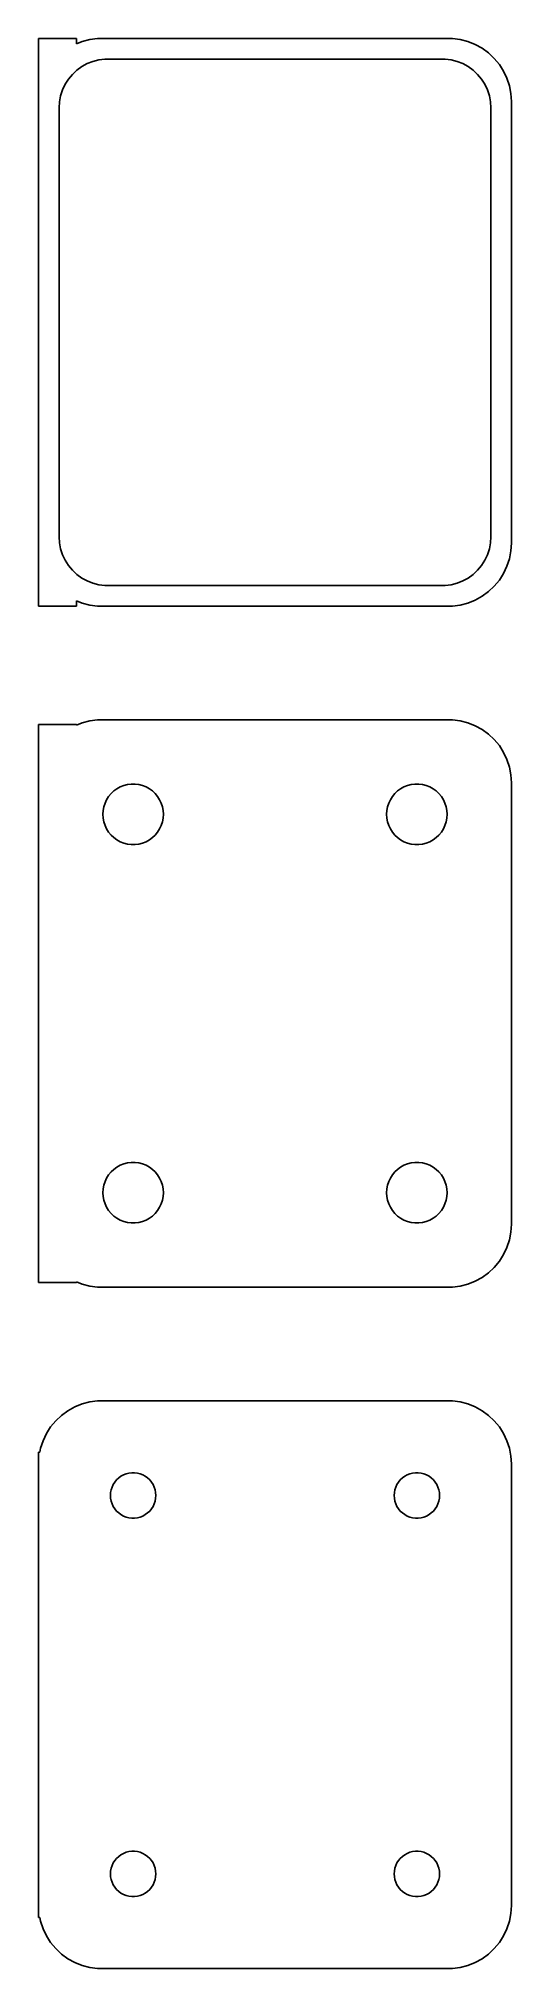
# Model space of a CAD drawing. Header units: metres. Extents: x -19 to 19, y 86 to 238.
import ezdxf

# ---------------------------------------------------------------- set-up
doc = ezdxf.new("R2010")
doc.units = ezdxf.units.M

msp = doc.modelspace()

# ---------------------------------------------------------------- linework, layer by layer
for p, q in [((-15.75, 238.49), (-18.75, 238.49)), ((-18.75, 238.49), (-18.75, 193.51)), ((-15.75, 238.075), (-15.75, 238.49)), ((-15.2951, 238.255), (-15.75, 238.075)), ((-14.6869, 238.411), (-15.2951, 238.255)), ((-14.0639, 238.49), (-14.6869, 238.411)), ((14.0639, 238.49), (-14.0639, 238.49)), ((14.6869, 238.411), (14.0639, 238.49)), ((15.2951, 238.255), (14.6869, 238.411)), ((15.8789, 238.024), (15.2951, 238.255)), ((16.4291, 237.722), (15.8789, 238.024)), ((16.9371, 237.353), (16.4291, 237.722)), ((17.3948, 236.923), (16.9371, 237.353)), ((-16.383, 235.276), (-16.073, 235.651)), ((-16.073, 235.651), (-15.7185, 235.984)), ((-15.7185, 235.984), (-15.3251, 236.27)), ((-15.3251, 236.27), (-14.8989, 236.504)), ((-14.8989, 236.504), (-14.4467, 236.683)), ((-14.4467, 236.683), (-13.9756, 236.804)), ((-13.9756, 236.804), (-13.4932, 236.865)), ((-13.4932, 236.865), (13.4932, 236.865)), ((13.4932, 236.865), (13.9756, 236.804)), ((13.9756, 236.804), (14.4467, 236.683)), ((14.4467, 236.683), (14.8989, 236.504)), ((14.8989, 236.504), (15.3251, 236.27)), ((15.3251, 236.27), (15.7185, 235.984)), ((15.7185, 235.984), (16.073, 235.651)), ((16.073, 235.651), (16.383, 235.276)), ((17.7951, 236.439), (17.3948, 236.923)), ((18.1315, 235.909), (17.7951, 236.439)), ((18.3989, 235.341), (18.1315, 235.909)), ((-17.001, 233.963), (-16.8507, 234.426)), ((-16.8507, 234.426), (-16.6436, 234.866)), ((-16.6436, 234.866), (-16.383, 235.276)), ((16.383, 235.276), (16.6436, 234.866)), ((16.6436, 234.866), (16.8507, 234.426)), ((16.8507, 234.426), (17.001, 233.963)), ((18.5929, 234.743), (18.3989, 235.341)), ((18.7106, 234.127), (18.5929, 234.743)), ((18.75, 233.5), (18.7106, 234.127)), ((-17.1226, 233), (-17.0921, 233.485)), ((-17.1226, 199), (-17.1226, 233)), ((-17.0921, 233.485), (-17.001, 233.963)), ((17.001, 233.963), (17.0921, 233.485)), ((17.0921, 233.485), (17.1226, 233)), ((17.1226, 233), (17.1226, 199)), ((18.75, 198.5), (18.75, 233.5)), ((-17.0921, 198.515), (-17.1226, 199)), ((17.1226, 199), (17.0921, 198.515)), ((-17.001, 198.037), (-17.0921, 198.515)), ((-16.8507, 197.574), (-17.001, 198.037)), ((-16.6436, 197.134), (-16.8507, 197.574)), ((16.8507, 197.574), (16.6436, 197.134)), ((17.001, 198.037), (16.8507, 197.574)), ((17.0921, 198.515), (17.001, 198.037)), ((18.5929, 197.257), (18.7106, 197.873)), ((18.7106, 197.873), (18.75, 198.5)), ((-16.383, 196.724), (-16.6436, 197.134)), ((-16.073, 196.349), (-16.383, 196.724)), ((-15.7185, 196.016), (-16.073, 196.349)), ((-15.3251, 195.73), (-15.7185, 196.016)), ((15.7185, 196.016), (15.3251, 195.73)), ((16.073, 196.349), (15.7185, 196.016)), ((16.383, 196.724), (16.073, 196.349)), ((16.6436, 197.134), (16.383, 196.724)), ((17.7951, 195.561), (18.1315, 196.091)), ((18.1315, 196.091), (18.3989, 196.659)), ((18.3989, 196.659), (18.5929, 197.257)), ((-14.8989, 195.496), (-15.3251, 195.73)), ((-14.4467, 195.317), (-14.8989, 195.496)), ((-13.9756, 195.196), (-14.4467, 195.317)), ((-13.4932, 195.135), (-13.9756, 195.196)), ((13.4932, 195.135), (-13.4932, 195.135)), ((13.9756, 195.196), (13.4932, 195.135)), ((14.4467, 195.317), (13.9756, 195.196)), ((14.8989, 195.496), (14.4467, 195.317)), ((15.3251, 195.73), (14.8989, 195.496)), ((16.4291, 194.278), (16.9371, 194.647)), ((16.9371, 194.647), (17.3948, 195.077)), ((17.3948, 195.077), (17.7951, 195.561)), ((-18.75, 193.51), (-15.75, 193.51)), ((-15.75, 193.925), (-15.2951, 193.745)), ((-15.75, 193.51), (-15.75, 193.925)), ((-15.2951, 193.745), (-14.6869, 193.589)), ((-14.6869, 193.589), (-14.0639, 193.51)), ((-14.0639, 193.51), (14.0639, 193.51)), ((14.0639, 193.51), (14.6869, 193.589)), ((14.6869, 193.589), (15.2951, 193.745)), ((15.2951, 193.745), (15.8789, 193.976)), ((15.8789, 193.976), (16.4291, 194.278)), ((-15.75, 184.115), (-18.75, 184.115)), ((-18.75, 184.115), (-18.75, 139.885)), ((-15.2951, 184.255), (-15.75, 184.075)), ((-15.75, 184.075), (-15.75, 184.115)), ((-14.6869, 184.411), (-15.2951, 184.255)), ((-14.0639, 184.49), (-14.6869, 184.411)), ((14.0639, 184.49), (-14.0639, 184.49)), ((14.6869, 184.411), (14.0639, 184.49)), ((15.2951, 184.255), (14.6869, 184.411)), ((15.8789, 184.024), (15.2951, 184.255)), ((16.4291, 183.722), (15.8789, 184.024)), ((16.9371, 183.353), (16.4291, 183.722)), ((17.3948, 182.923), (16.9371, 183.353)), ((17.7951, 182.439), (17.3948, 182.923)), ((18.1315, 181.909), (17.7951, 182.439)), ((18.3989, 181.341), (18.1315, 181.909)), ((18.5929, 180.743), (18.3989, 181.341)), ((18.7106, 180.127), (18.5929, 180.743)), ((-12.7798, 178.849), (-12.536, 179.026)), ((-12.536, 179.026), (-12.2719, 179.172)), ((-12.2719, 179.172), (-11.9916, 179.283)), ((-11.9916, 179.283), (-11.6997, 179.357)), ((-11.6997, 179.357), (-11.4007, 179.395)), ((-11.4007, 179.395), (-11.0993, 179.395)), ((-11.0993, 179.395), (-10.8003, 179.357)), ((-10.8003, 179.357), (-10.5083, 179.283)), ((-10.5083, 179.283), (-10.2281, 179.172)), ((-10.2281, 179.172), (-9.964, 179.026)), ((-9.964, 179.026), (-9.72017, 178.849)), ((9.72017, 178.849), (9.964, 179.026)), ((9.964, 179.026), (10.2281, 179.172)), ((10.2281, 179.172), (10.5083, 179.283)), ((10.5083, 179.283), (10.8003, 179.357)), ((10.8003, 179.357), (11.0993, 179.395)), ((11.0993, 179.395), (11.4007, 179.395)), ((11.4007, 179.395), (11.6997, 179.357)), ((11.6997, 179.357), (11.9916, 179.283)), ((11.9916, 179.283), (12.2719, 179.172)), ((12.2719, 179.172), (12.536, 179.026)), ((12.536, 179.026), (12.7798, 178.849)), ((18.75, 179.5), (18.7106, 180.127)), ((18.75, 144.5), (18.75, 179.5)), ((-13.6311, 177.301), (-13.5746, 177.597)), ((-13.5746, 177.597), (-13.4815, 177.883)), ((-13.4815, 177.883), (-13.3531, 178.156)), ((-13.3531, 178.156), (-13.1916, 178.411)), ((-13.1916, 178.411), (-12.9995, 178.643)), ((-12.9995, 178.643), (-12.7798, 178.849)), ((-9.72017, 178.849), (-9.50047, 178.643)), ((-9.50047, 178.643), (-9.30835, 178.411)), ((-9.30835, 178.411), (-9.14685, 178.156)), ((-9.14685, 178.156), (-9.01852, 177.883)), ((-9.01852, 177.883), (-8.9254, 177.597)), ((-8.9254, 177.597), (-8.86891, 177.301)), ((8.86891, 177.301), (8.9254, 177.597)), ((8.9254, 177.597), (9.01852, 177.883)), ((9.01852, 177.883), (9.14685, 178.156)), ((9.14685, 178.156), (9.30835, 178.411)), ((9.30835, 178.411), (9.50047, 178.643)), ((9.50047, 178.643), (9.72017, 178.849)), ((12.7798, 178.849), (12.9995, 178.643)), ((12.9995, 178.643), (13.1916, 178.411)), ((13.1916, 178.411), (13.3531, 178.156)), ((13.3531, 178.156), (13.4815, 177.883)), ((13.4815, 177.883), (13.5746, 177.597)), ((13.5746, 177.597), (13.6311, 177.301)), ((-13.65, 177), (-13.6311, 177.301)), ((-13.6311, 176.699), (-13.65, 177)), ((-13.5746, 176.403), (-13.6311, 176.699)), ((-13.4815, 176.117), (-13.5746, 176.403)), ((-13.3531, 175.844), (-13.4815, 176.117)), ((-9.01852, 176.117), (-9.14685, 175.844)), ((-8.9254, 176.403), (-9.01852, 176.117)), ((-8.86891, 176.699), (-8.9254, 176.403)), ((-8.86891, 177.301), (-8.84999, 177)), ((-8.84999, 177), (-8.86891, 176.699)), ((8.84999, 177), (8.86891, 177.301)), ((8.86891, 176.699), (8.84999, 177)), ((8.9254, 176.403), (8.86891, 176.699)), ((9.01852, 176.117), (8.9254, 176.403)), ((9.14685, 175.844), (9.01852, 176.117)), ((13.4815, 176.117), (13.3531, 175.844)), ((13.5746, 176.403), (13.4815, 176.117)), ((13.6311, 176.699), (13.5746, 176.403)), ((13.6311, 177.301), (13.65, 177)), ((13.65, 177), (13.6311, 176.699)), ((-13.1916, 175.589), (-13.3531, 175.844)), ((-12.9995, 175.357), (-13.1916, 175.589)), ((-12.7798, 175.151), (-12.9995, 175.357)), ((-12.536, 174.974), (-12.7798, 175.151)), ((-12.2719, 174.828), (-12.536, 174.974)), ((-11.9916, 174.717), (-12.2719, 174.828)), ((-11.6997, 174.643), (-11.9916, 174.717)), ((-11.4007, 174.605), (-11.6997, 174.643)), ((-11.0993, 174.605), (-11.4007, 174.605)), ((-10.8003, 174.643), (-11.0993, 174.605)), ((-10.5083, 174.717), (-10.8003, 174.643)), ((-10.2281, 174.828), (-10.5083, 174.717)), ((-9.964, 174.974), (-10.2281, 174.828)), ((-9.72017, 175.151), (-9.964, 174.974)), ((-9.50047, 175.357), (-9.72017, 175.151)), ((-9.30835, 175.589), (-9.50047, 175.357)), ((-9.14685, 175.844), (-9.30835, 175.589)), ((9.30835, 175.589), (9.14685, 175.844)), ((9.50047, 175.357), (9.30835, 175.589)), ((9.72017, 175.151), (9.50047, 175.357)), ((9.964, 174.974), (9.72017, 175.151)), ((10.2281, 174.828), (9.964, 174.974)), ((10.5083, 174.717), (10.2281, 174.828)), ((10.8003, 174.643), (10.5083, 174.717)), ((11.0993, 174.605), (10.8003, 174.643)), ((11.4007, 174.605), (11.0993, 174.605)), ((11.6997, 174.643), (11.4007, 174.605)), ((11.9916, 174.717), (11.6997, 174.643)), ((12.2719, 174.828), (11.9916, 174.717)), ((12.536, 174.974), (12.2719, 174.828)), ((12.7798, 175.151), (12.536, 174.974)), ((12.9995, 175.357), (12.7798, 175.151)), ((13.1916, 175.589), (12.9995, 175.357)), ((13.3531, 175.844), (13.1916, 175.589)), ((-13.3531, 148.156), (-13.1916, 148.411)), ((-13.1916, 148.411), (-12.9995, 148.643)), ((-12.9995, 148.643), (-12.7798, 148.849)), ((-12.7798, 148.849), (-12.536, 149.026)), ((-12.536, 149.026), (-12.2719, 149.172)), ((-12.2719, 149.172), (-11.9916, 149.283)), ((-11.9916, 149.283), (-11.6997, 149.357)), ((-11.6997, 149.357), (-11.4007, 149.395)), ((-11.4007, 149.395), (-11.0993, 149.395)), ((-11.0993, 149.395), (-10.8003, 149.357)), ((-10.8003, 149.357), (-10.5083, 149.283)), ((-10.5083, 149.283), (-10.2281, 149.172)), ((-10.2281, 149.172), (-9.964, 149.026)), ((-9.964, 149.026), (-9.72017, 148.849)), ((-9.72017, 148.849), (-9.50047, 148.643)), ((-9.50047, 148.643), (-9.30835, 148.411)), ((-9.30835, 148.411), (-9.14685, 148.156)), ((9.14685, 148.156), (9.30835, 148.411)), ((9.30835, 148.411), (9.50047, 148.643)), ((9.50047, 148.643), (9.72017, 148.849)), ((9.72017, 148.849), (9.964, 149.026)), ((9.964, 149.026), (10.2281, 149.172)), ((10.2281, 149.172), (10.5083, 149.283)), ((10.5083, 149.283), (10.8003, 149.357)), ((10.8003, 149.357), (11.0993, 149.395)), ((11.0993, 149.395), (11.4007, 149.395)), ((11.4007, 149.395), (11.6997, 149.357)), ((11.6997, 149.357), (11.9916, 149.283)), ((11.9916, 149.283), (12.2719, 149.172)), ((12.2719, 149.172), (12.536, 149.026)), ((12.536, 149.026), (12.7798, 148.849)), ((12.7798, 148.849), (12.9995, 148.643)), ((12.9995, 148.643), (13.1916, 148.411)), ((13.1916, 148.411), (13.3531, 148.156)), ((-13.65, 147), (-13.6311, 147.301)), ((-13.6311, 146.699), (-13.65, 147)), ((-13.6311, 147.301), (-13.5746, 147.597)), ((-13.5746, 147.597), (-13.4815, 147.883)), ((-13.4815, 147.883), (-13.3531, 148.156)), ((-9.14685, 148.156), (-9.01852, 147.883)), ((-9.01852, 147.883), (-8.9254, 147.597)), ((-8.9254, 147.597), (-8.86891, 147.301)), ((-8.86891, 147.301), (-8.84999, 147)), ((-8.84999, 147), (-8.86891, 146.699)), ((8.84999, 147), (8.86891, 147.301)), ((8.86891, 146.699), (8.84999, 147)), ((8.86891, 147.301), (8.9254, 147.597)), ((8.9254, 147.597), (9.01852, 147.883)), ((9.01852, 147.883), (9.14685, 148.156)), ((13.3531, 148.156), (13.4815, 147.883)), ((13.4815, 147.883), (13.5746, 147.597)), ((13.5746, 147.597), (13.6311, 147.301)), ((13.6311, 147.301), (13.65, 147)), ((13.65, 147), (13.6311, 146.699)), ((-13.5746, 146.403), (-13.6311, 146.699)), ((-13.4815, 146.117), (-13.5746, 146.403)), ((-13.3531, 145.844), (-13.4815, 146.117)), ((-13.1916, 145.589), (-13.3531, 145.844)), ((-12.9995, 145.357), (-13.1916, 145.589)), ((-12.7798, 145.151), (-12.9995, 145.357)), ((-9.50047, 145.357), (-9.72017, 145.151)), ((-9.30835, 145.589), (-9.50047, 145.357)), ((-9.14685, 145.844), (-9.30835, 145.589)), ((-9.01852, 146.117), (-9.14685, 145.844)), ((-8.9254, 146.403), (-9.01852, 146.117)), ((-8.86891, 146.699), (-8.9254, 146.403)), ((8.9254, 146.403), (8.86891, 146.699)), ((9.01852, 146.117), (8.9254, 146.403)), ((9.14685, 145.844), (9.01852, 146.117)), ((9.30835, 145.589), (9.14685, 145.844)), ((9.50047, 145.357), (9.30835, 145.589)), ((9.72017, 145.151), (9.50047, 145.357)), ((12.9995, 145.357), (12.7798, 145.151)), ((13.1916, 145.589), (12.9995, 145.357)), ((13.3531, 145.844), (13.1916, 145.589)), ((13.4815, 146.117), (13.3531, 145.844)), ((13.5746, 146.403), (13.4815, 146.117)), ((13.6311, 146.699), (13.5746, 146.403)), ((-12.536, 144.974), (-12.7798, 145.151)), ((-12.2719, 144.828), (-12.536, 144.974)), ((-11.9916, 144.717), (-12.2719, 144.828)), ((-11.6997, 144.643), (-11.9916, 144.717)), ((-11.4007, 144.605), (-11.6997, 144.643)), ((-11.0993, 144.605), (-11.4007, 144.605)), ((-10.8003, 144.643), (-11.0993, 144.605)), ((-10.5083, 144.717), (-10.8003, 144.643)), ((-10.2281, 144.828), (-10.5083, 144.717)), ((-9.964, 144.974), (-10.2281, 144.828)), ((-9.72017, 145.151), (-9.964, 144.974)), ((9.964, 144.974), (9.72017, 145.151)), ((10.2281, 144.828), (9.964, 144.974)), ((10.5083, 144.717), (10.2281, 144.828)), ((10.8003, 144.643), (10.5083, 144.717)), ((11.0993, 144.605), (10.8003, 144.643)), ((11.4007, 144.605), (11.0993, 144.605)), ((11.6997, 144.643), (11.4007, 144.605)), ((11.9916, 144.717), (11.6997, 144.643)), ((12.2719, 144.828), (11.9916, 144.717)), ((12.536, 144.974), (12.2719, 144.828)), ((12.7798, 145.151), (12.536, 144.974)), ((18.5929, 143.257), (18.7106, 143.873)), ((18.7106, 143.873), (18.75, 144.5)), ((18.1315, 142.091), (18.3989, 142.659)), ((18.3989, 142.659), (18.5929, 143.257)), ((16.9371, 140.647), (17.3948, 141.077)), ((17.3948, 141.077), (17.7951, 141.561)), ((17.7951, 141.561), (18.1315, 142.091)), ((-18.75, 139.885), (-15.75, 139.885)), ((-15.75, 139.885), (-15.75, 139.925)), ((-15.75, 139.925), (-15.2951, 139.745)), ((-15.2951, 139.745), (-14.6869, 139.589)), ((-14.6869, 139.589), (-14.0639, 139.51)), ((-14.0639, 139.51), (14.0639, 139.51)), ((14.0639, 139.51), (14.6869, 139.589)), ((14.6869, 139.589), (15.2951, 139.745)), ((15.2951, 139.745), (15.8789, 139.976)), ((15.8789, 139.976), (16.4291, 140.278)), ((16.4291, 140.278), (16.9371, 140.647)), ((-15.2951, 130.255), (-15.8789, 130.024)), ((-14.6869, 130.411), (-15.2951, 130.255)), ((-14.0639, 130.49), (-14.6869, 130.411)), ((14.0639, 130.49), (-14.0639, 130.49)), ((14.6869, 130.411), (14.0639, 130.49)), ((15.2951, 130.255), (14.6869, 130.411)), ((15.8789, 130.024), (15.2951, 130.255)), ((-17.3948, 128.923), (-17.7951, 128.439)), ((-16.9371, 129.353), (-17.3948, 128.923)), ((-16.4291, 129.722), (-16.9371, 129.353)), ((-15.8789, 130.024), (-16.4291, 129.722)), ((16.4291, 129.722), (15.8789, 130.024)), ((16.9371, 129.353), (16.4291, 129.722)), ((17.3948, 128.923), (16.9371, 129.353)), ((17.7951, 128.439), (17.3948, 128.923)), ((-18.3989, 127.341), (-18.5929, 126.743)), ((-18.1315, 127.909), (-18.3989, 127.341)), ((-17.7951, 128.439), (-18.1315, 127.909)), ((18.1315, 127.909), (17.7951, 128.439)), ((18.3989, 127.341), (18.1315, 127.909)), ((18.5929, 126.743), (18.3989, 127.341)), ((-18.65, 126.444), (-18.75, 126.444)), ((-18.75, 126.444), (-18.75, 89.5558)), ((-18.5929, 126.743), (-18.65, 126.444)), ((18.7106, 126.127), (18.5929, 126.743)), ((18.75, 125.5), (18.7106, 126.127)), ((18.75, 90.5), (18.75, 125.5)), ((-12.8273, 123.867), (-12.7062, 124.058)), ((-12.7062, 124.058), (-12.5621, 124.232)), ((-12.5621, 124.232), (-12.3974, 124.387)), ((-12.3974, 124.387), (-12.2145, 124.52)), ((-12.2145, 124.52), (-12.0164, 124.629)), ((-12.0164, 124.629), (-11.8062, 124.712)), ((-11.8062, 124.712), (-11.5873, 124.768)), ((-11.5873, 124.768), (-11.363, 124.796)), ((-11.363, 124.796), (-11.137, 124.796)), ((-11.137, 124.796), (-10.9127, 124.768)), ((-10.9127, 124.768), (-10.6938, 124.712)), ((-10.6938, 124.712), (-10.4836, 124.629)), ((-10.4836, 124.629), (-10.2855, 124.52)), ((-10.2855, 124.52), (-10.1026, 124.387)), ((-10.1026, 124.387), (-9.93785, 124.232)), ((-9.93785, 124.232), (-9.79376, 124.058)), ((-9.79376, 124.058), (-9.67264, 123.867)), ((9.67264, 123.867), (9.79376, 124.058)), ((9.79376, 124.058), (9.93785, 124.232)), ((9.93785, 124.232), (10.1026, 124.387)), ((10.1026, 124.387), (10.2855, 124.52)), ((10.2855, 124.52), (10.4836, 124.629)), ((10.4836, 124.629), (10.6938, 124.712)), ((10.6938, 124.712), (10.9127, 124.768)), ((10.9127, 124.768), (11.137, 124.796)), ((11.137, 124.796), (11.363, 124.796)), ((11.363, 124.796), (11.5873, 124.768)), ((11.5873, 124.768), (11.8062, 124.712)), ((11.8062, 124.712), (12.0164, 124.629)), ((12.0164, 124.629), (12.2145, 124.52)), ((12.2145, 124.52), (12.3974, 124.387)), ((12.3974, 124.387), (12.5621, 124.232)), ((12.5621, 124.232), (12.7062, 124.058)), ((12.7062, 124.058), (12.8273, 123.867)), ((-13.05, 123), (-13.0358, 123.226)), ((-13.0358, 122.774), (-13.05, 123)), ((-13.0358, 123.226), (-12.9934, 123.448)), ((-12.9934, 122.552), (-13.0358, 122.774)), ((-12.9934, 123.448), (-12.9236, 123.663)), ((-12.9236, 122.337), (-12.9934, 122.552)), ((-12.9236, 123.663), (-12.8273, 123.867)), ((-9.67264, 123.867), (-9.5764, 123.663)), ((-9.5764, 123.663), (-9.50655, 123.448)), ((-9.50655, 122.552), (-9.5764, 122.337)), ((-9.50655, 123.448), (-9.46419, 123.226)), ((-9.46419, 122.774), (-9.50655, 122.552)), ((-9.46419, 123.226), (-9.45, 123)), ((-9.45, 123), (-9.46419, 122.774)), ((9.45, 123), (9.46419, 123.226)), ((9.46419, 122.774), (9.45, 123)), ((9.46419, 123.226), (9.50655, 123.448)), ((9.50655, 122.552), (9.46419, 122.774)), ((9.50655, 123.448), (9.5764, 123.663)), ((9.5764, 122.337), (9.50655, 122.552)), ((9.5764, 123.663), (9.67264, 123.867)), ((12.8273, 123.867), (12.9236, 123.663)), ((12.9236, 123.663), (12.9934, 123.448)), ((12.9934, 122.552), (12.9236, 122.337)), ((12.9934, 123.448), (13.0358, 123.226)), ((13.0358, 122.774), (12.9934, 122.552)), ((13.0358, 123.226), (13.05, 123)), ((13.05, 123), (13.0358, 122.774)), ((-12.8273, 122.133), (-12.9236, 122.337)), ((-12.7062, 121.942), (-12.8273, 122.133)), ((-12.5621, 121.768), (-12.7062, 121.942)), ((-12.3974, 121.613), (-12.5621, 121.768)), ((-12.2145, 121.48), (-12.3974, 121.613)), ((-12.0164, 121.371), (-12.2145, 121.48)), ((-11.8062, 121.288), (-12.0164, 121.371)), ((-11.5873, 121.232), (-11.8062, 121.288)), ((-11.363, 121.204), (-11.5873, 121.232)), ((-11.137, 121.204), (-11.363, 121.204)), ((-10.9127, 121.232), (-11.137, 121.204)), ((-10.6938, 121.288), (-10.9127, 121.232)), ((-10.4836, 121.371), (-10.6938, 121.288)), ((-10.2855, 121.48), (-10.4836, 121.371)), ((-10.1026, 121.613), (-10.2855, 121.48)), ((-9.93785, 121.768), (-10.1026, 121.613)), ((-9.79376, 121.942), (-9.93785, 121.768)), ((-9.67264, 122.133), (-9.79376, 121.942)), ((-9.5764, 122.337), (-9.67264, 122.133)), ((9.67264, 122.133), (9.5764, 122.337)), ((9.79376, 121.942), (9.67264, 122.133)), ((9.93785, 121.768), (9.79376, 121.942)), ((10.1026, 121.613), (9.93785, 121.768)), ((10.2855, 121.48), (10.1026, 121.613)), ((10.4836, 121.371), (10.2855, 121.48)), ((10.6938, 121.288), (10.4836, 121.371)), ((10.9127, 121.232), (10.6938, 121.288)), ((11.137, 121.204), (10.9127, 121.232)), ((11.363, 121.204), (11.137, 121.204)), ((11.5873, 121.232), (11.363, 121.204)), ((11.8062, 121.288), (11.5873, 121.232)), ((12.0164, 121.371), (11.8062, 121.288)), ((12.2145, 121.48), (12.0164, 121.371)), ((12.3974, 121.613), (12.2145, 121.48)), ((12.5621, 121.768), (12.3974, 121.613)), ((12.7062, 121.942), (12.5621, 121.768)), ((12.8273, 122.133), (12.7062, 121.942)), ((12.9236, 122.337), (12.8273, 122.133)), ((-13.0358, 93.2256), (-12.9934, 93.4476)), ((-12.9934, 93.4476), (-12.9236, 93.6626)), ((-12.9236, 93.6626), (-12.8273, 93.8672)), ((-12.8273, 93.8672), (-12.7062, 94.058)), ((-12.7062, 94.058), (-12.5621, 94.2322)), ((-12.5621, 94.2322), (-12.3974, 94.3869)), ((-12.3974, 94.3869), (-12.2145, 94.5198)), ((-12.2145, 94.5198), (-12.0164, 94.6287)), ((-12.0164, 94.6287), (-11.8062, 94.7119)), ((-11.8062, 94.7119), (-11.5873, 94.7681)), ((-11.5873, 94.7681), (-11.363, 94.7964)), ((-11.363, 94.7964), (-11.137, 94.7964)), ((-11.137, 94.7964), (-10.9127, 94.7681)), ((-10.9127, 94.7681), (-10.6938, 94.7119)), ((-10.6938, 94.7119), (-10.4836, 94.6287)), ((-10.4836, 94.6287), (-10.2855, 94.5198)), ((-10.2855, 94.5198), (-10.1026, 94.3869)), ((-10.1026, 94.3869), (-9.93785, 94.2322)), ((-9.93785, 94.2322), (-9.79376, 94.058)), ((-9.79376, 94.058), (-9.67264, 93.8672)), ((-9.67264, 93.8672), (-9.5764, 93.6626)), ((-9.5764, 93.6626), (-9.50655, 93.4476)), ((-9.50655, 93.4476), (-9.46419, 93.2256)), ((9.46419, 93.2256), (9.50655, 93.4476)), ((9.50655, 93.4476), (9.5764, 93.6626)), ((9.5764, 93.6626), (9.67264, 93.8672)), ((9.67264, 93.8672), (9.79376, 94.058)), ((9.79376, 94.058), (9.93785, 94.2322)), ((9.93785, 94.2322), (10.1026, 94.3869)), ((10.1026, 94.3869), (10.2855, 94.5198)), ((10.2855, 94.5198), (10.4836, 94.6287)), ((10.4836, 94.6287), (10.6938, 94.7119)), ((10.6938, 94.7119), (10.9127, 94.7681)), ((10.9127, 94.7681), (11.137, 94.7964)), ((11.137, 94.7964), (11.363, 94.7964)), ((11.363, 94.7964), (11.5873, 94.7681)), ((11.5873, 94.7681), (11.8062, 94.7119)), ((11.8062, 94.7119), (12.0164, 94.6287)), ((12.0164, 94.6287), (12.2145, 94.5198)), ((12.2145, 94.5198), (12.3974, 94.3869)), ((12.3974, 94.3869), (12.5621, 94.2322)), ((12.5621, 94.2322), (12.7062, 94.058)), ((12.7062, 94.058), (12.8273, 93.8672)), ((12.8273, 93.8672), (12.9236, 93.6626)), ((12.9236, 93.6626), (12.9934, 93.4476)), ((12.9934, 93.4476), (13.0358, 93.2256)), ((-13.05, 93), (-13.0358, 93.2256)), ((-13.0358, 92.7744), (-13.05, 93)), ((-12.9934, 92.5524), (-13.0358, 92.7744)), ((-12.9236, 92.3374), (-12.9934, 92.5524)), ((-12.8273, 92.1329), (-12.9236, 92.3374)), ((-12.7062, 91.942), (-12.8273, 92.1329)), ((-12.5621, 91.7678), (-12.7062, 91.942)), ((-9.79376, 91.942), (-9.93785, 91.7678)), ((-9.67264, 92.1329), (-9.79376, 91.942)), ((-9.5764, 92.3374), (-9.67264, 92.1329)), ((-9.50655, 92.5524), (-9.5764, 92.3374)), ((-9.46419, 92.7744), (-9.50655, 92.5524)), ((-9.46419, 93.2256), (-9.45, 93)), ((-9.45, 93), (-9.46419, 92.7744)), ((9.45, 93), (9.46419, 93.2256)), ((9.46419, 92.7744), (9.45, 93)), ((9.50655, 92.5524), (9.46419, 92.7744)), ((9.5764, 92.3374), (9.50655, 92.5524)), ((9.67264, 92.1329), (9.5764, 92.3374)), ((9.79376, 91.942), (9.67264, 92.1329)), ((9.93785, 91.7678), (9.79376, 91.942)), ((12.7062, 91.942), (12.5621, 91.7678)), ((12.8273, 92.1329), (12.7062, 91.942)), ((12.9236, 92.3374), (12.8273, 92.1329)), ((12.9934, 92.5524), (12.9236, 92.3374)), ((13.0358, 92.7744), (12.9934, 92.5524)), ((13.0358, 93.2256), (13.05, 93)), ((13.05, 93), (13.0358, 92.7744)), ((-12.3974, 91.6131), (-12.5621, 91.7678)), ((-12.2145, 91.4802), (-12.3974, 91.6131)), ((-12.0164, 91.3713), (-12.2145, 91.4802)), ((-11.8062, 91.2881), (-12.0164, 91.3713)), ((-11.5873, 91.2319), (-11.8062, 91.2881)), ((-11.363, 91.2036), (-11.5873, 91.2319)), ((-11.137, 91.2036), (-11.363, 91.2036)), ((-10.9127, 91.2319), (-11.137, 91.2036)), ((-10.6938, 91.2881), (-10.9127, 91.2319)), ((-10.4836, 91.3713), (-10.6938, 91.2881)), ((-10.2855, 91.4802), (-10.4836, 91.3713)), ((-10.1026, 91.6131), (-10.2855, 91.4802)), ((-9.93785, 91.7678), (-10.1026, 91.6131)), ((10.1026, 91.6131), (9.93785, 91.7678)), ((10.2855, 91.4802), (10.1026, 91.6131)), ((10.4836, 91.3713), (10.2855, 91.4802)), ((10.6938, 91.2881), (10.4836, 91.3713)), ((10.9127, 91.2319), (10.6938, 91.2881)), ((11.137, 91.2036), (10.9127, 91.2319)), ((11.363, 91.2036), (11.137, 91.2036)), ((11.5873, 91.2319), (11.363, 91.2036)), ((11.8062, 91.2881), (11.5873, 91.2319)), ((12.0164, 91.3713), (11.8062, 91.2881)), ((12.2145, 91.4802), (12.0164, 91.3713)), ((12.3974, 91.6131), (12.2145, 91.4802)), ((12.5621, 91.7678), (12.3974, 91.6131)), ((18.7106, 89.8733), (18.75, 90.5)), ((-18.75, 89.5558), (-18.65, 89.5558)), ((-18.65, 89.5558), (-18.5929, 89.2566)), ((-18.5929, 89.2566), (-18.3989, 88.6594)), ((18.3989, 88.6594), (18.5929, 89.2566)), ((18.5929, 89.2566), (18.7106, 89.8733)), ((-18.3989, 88.6594), (-18.1315, 88.0912)), ((-18.1315, 88.0912), (-17.7951, 87.5611)), ((-17.7951, 87.5611), (-17.3948, 87.0773)), ((17.3948, 87.0773), (17.7951, 87.5611)), ((17.7951, 87.5611), (18.1315, 88.0912)), ((18.1315, 88.0912), (18.3989, 88.6594)), ((-17.3948, 87.0773), (-16.9371, 86.6474)), ((-16.9371, 86.6474), (-16.4291, 86.2784)), ((-16.4291, 86.2784), (-15.8789, 85.9759)), ((-15.8789, 85.9759), (-15.2951, 85.7447)), ((-15.2951, 85.7447), (-14.6869, 85.5886)), ((14.6869, 85.5886), (15.2951, 85.7447)), ((15.2951, 85.7447), (15.8789, 85.9759)), ((15.8789, 85.9759), (16.4291, 86.2784)), ((16.4291, 86.2784), (16.9371, 86.6474)), ((16.9371, 86.6474), (17.3948, 87.0773)), ((-14.6869, 85.5886), (-14.0639, 85.5099)), ((-14.0639, 85.5099), (14.0639, 85.5099)), ((14.0639, 85.5099), (14.6869, 85.5886))]:
    msp.add_line(p, q)

doc.saveas('drawing.dxf')
